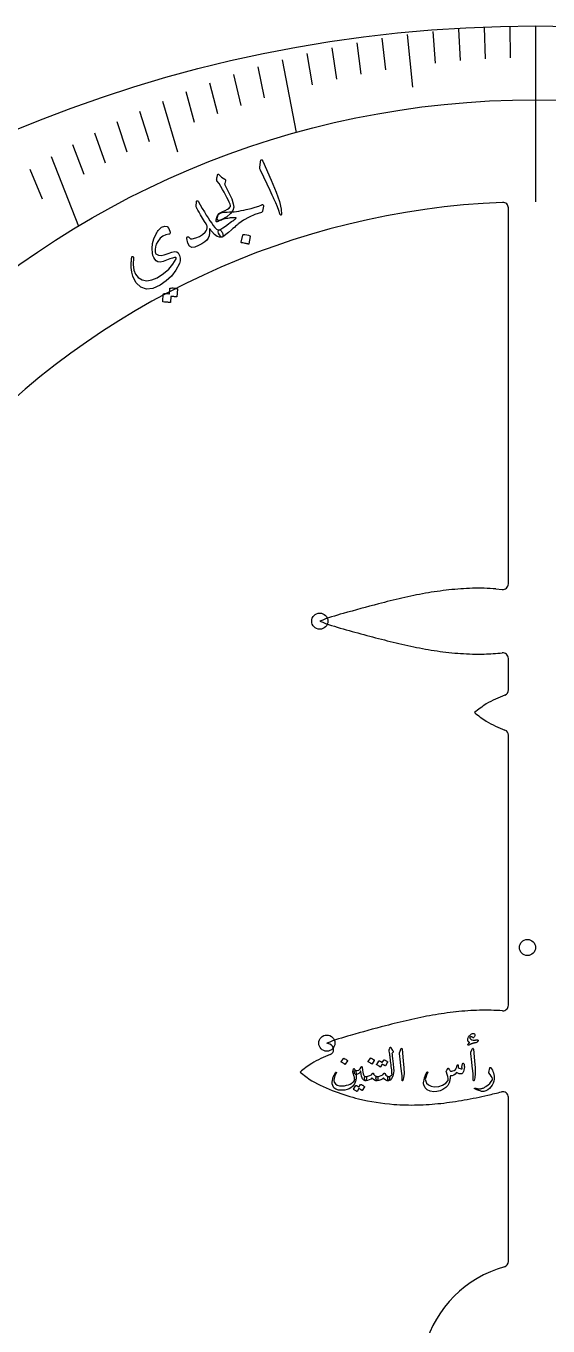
# Model space of a CAD drawing. Header units: millimetres. Extents: x -61 to 61, y -61 to 61.
# Drawn here: x -22.9 to 0.6, y 2.3 to 60.8 of the extents above; entities that cross this region are included whole.
import ezdxf

# ---------------------------------------------------------------- set-up
doc = ezdxf.new("R2010")
doc.units = ezdxf.units.MM
for name, color, linetype in [('CUT_INNER', 6, 'Continuous'), ('CUT_OUTER', 1, 'Continuous'), ('ENGRAVE', 7, 'Continuous'), ('ENGRAVE_FINE', 8, 'Continuous'), ('TEXT', 5, 'Continuous')]:
    doc.layers.add(name, color=color, linetype=linetype)

msp = doc.modelspace()

# ---------------------------------------------------------------- linework, layer by layer
at = {"layer": 'CUT_INNER'}
for points in [[(-1.215, 35.666), (-1.215, 52.572)], [(-1.774, 35.446), (-1.49, 35.417)], [(-1.215, 30.904), (-1.215, 32.323)], [(-1.215, 16.728), (-1.215, 28.865)], [(-9.243, 14.975), (-9.379, 15.024), (-9.384, 15.026)], [(-1.215, 5.212), (-1.215, 12.592)]]:
    msp.add_lwpolyline(points, dxfattribs=at)
for centre, radius, start, end in [((0, 17.36), 35.493, 92.38137, 182.43965), ((-1.465, 52.572), 0.25, 360, 92.28516), ((0, 0), 57.712, 133.946, 268.5387), ((-1.465, 35.666), 0.25, 264.23153, 360), ((-1.005, 13.212), 22.385, 100.13885, 102.90052), ((-2.135, 19.529), 15.967, 96.30547, 100.13894), ((-2.512, 22.924), 12.551, 91.4591, 96.297), ((-2.562, 24.767), 10.708, 85.78268, 91.44181), ((10.541, -32.69), 69.721, 104.62263, 105.9729), ((1.986, 0.13), 35.804, 102.89237, 104.63396), ((-6.307, 25.389), 9.25, 104.63418, 111.5207), ((-6.31, 42.591), 9.242, 248.47763, 255.36259), ((12.868, 109.055), 78.415, 254.07595, 254.8784), ((5.023, 79.861), 48.184, 254.82826, 256.12371), ((0.139, 60.061), 27.791, 256.10965, 258.3421), ((-1.703, 51.126), 18.668, 258.33812, 261.62951), ((-2.381, 46.525), 14.018, 261.63348, 265.97591), ((-2.561, 44.005), 11.491, 265.98886, 271.25791), ((-2.427, 40.441), 7.925, 270.8554, 276.79207), ((-1.465, 32.323), 0.25, 0, 95.76847), ((0.799, 25.002), 6.071, 110.92291, 119.70653), ((-1.465, 30.904), 0.25, 292.47879, 0), ((1.473, 24.749), 6.641, 123.67843, 129.34769), ((2.142, 35.925), 7.765, 231.06311, 235.91077), ((0.799, 34.767), 6.071, 240.29347, 249.07709), ((-1.465, 28.865), 0.25, 360, 67.52121), ((-1.819, 0.561), 15.967, 96.30547, 100.13894), ((-2.195, 3.956), 12.551, 91.4591, 96.297), ((-2.246, 5.92), 10.586, 85.83627, 91.4579), ((-1.465, 16.728), 0.25, 267.21661, 360), ((10.858, -51.658), 69.721, 104.62263, 105.9729), ((2.302, -18.838), 35.804, 102.89237, 104.63396), ((-0.689, -5.756), 22.385, 100.13885, 102.90052), ((-5.991, 6.42), 9.25, 104.63418, 111.5207), ((-9.328, 14.74), 0.25, 292.47879, 70.23331), ((-6.381, 8.589), 6.641, 123.67843, 129.34769), ((-7.084, 8.899), 6.007, 110.95674, 119.73648), ((-5.711, 19.765), 7.765, 231.06311, 235.91077), ((-6.395, 19.905), 7.526, 240.82983, 249.66354), ((-5.759, 21.522), 9.264, 249.44982, 256.29343), ((-5.662, 21.922), 9.675, 256.29474, 265.80765), ((-5.582, 22.952), 10.708, 265.78268, 271.44181), ((-5.632, 24.794), 12.551, 271.4591, 276.297), ((-6.009, 28.189), 15.967, 276.30547, 280.13894), ((-7.138, 34.507), 22.385, 280.13885, 282.90052), ((-6.711, 33.158), 20.975, 282.58511, 284.31112), ((-1.465, 12.592), 0.25, 360, 104.19928), ((-0.001, 0.001), 5.162, 105.67065, 164.32935), ((-1.465, 5.212), 0.25, 286.17188, 0)]:
    msp.add_arc(centre, radius, start, end, dxfattribs=at)
at = {"layer": 'CUT_OUTER'}
msp.add_circle((0, 0), 60.75, dxfattribs=at)
at = {"layer": 'ENGRAVE'}
for points in [[(0, 60.75), (0, 52.852)], [(-11.395, 59.227), (-10.766, 55.96)], [(-21.795, 54.879), (-20.556, 51.759)]]:
    msp.add_lwpolyline(points, dxfattribs=at)
for centre, radius in [((0, 17.36), 40.073), ((-9.702, 33.994), 0.364), ((-0.356, 19.325), 0.364), ((-9.385, 15.026), 0.364)]:
    msp.add_circle(centre, radius, dxfattribs=at)
at = {"layer": 'ENGRAVE_FINE'}
for points in [[(-6.904, 60.197), (-6.741, 58.783)], [(-5.763, 60.366), (-5.537, 58.005)], [(-4.616, 60.504), (-4.508, 59.086)], [(-3.466, 60.611), (-3.385, 59.192)], [(-2.312, 60.688), (-2.258, 59.268)], [(-1.157, 60.735), (-1.13, 59.313)], [(-9.166, 59.771), (-8.95, 58.363)], [(-8.038, 59.999), (-7.849, 58.588)], [(-10.285, 59.513), (-10.042, 58.109)], [(-13.584, 58.569), (-13.261, 57.178)], [(-12.495, 58.912), (-12.199, 57.516)], [(-14.661, 58.198), (-14.312, 56.813)], [(-16.775, 57.376), (-16.106, 55.087)], [(-15.725, 57.8), (-15.349, 56.421)], [(-17.811, 56.926), (-17.383, 55.559)], [(-18.831, 56.45), (-18.378, 55.091)], [(-19.836, 55.95), (-19.357, 54.598)], [(-20.824, 55.426), (-20.319, 54.082)], [(-22.747, 54.309), (-22.191, 52.982)]]:
    msp.add_lwpolyline(points, dxfattribs=at)
at = {"layer": 'TEXT'}
for points in [[(-12.373, 54.637), (-12.358, 54.717), (-12.337, 54.75), (-12.308, 54.737), (-12.272, 54.678), (-11.894, 53.817), (-11.666, 53.287), (-11.513, 52.854), (-11.434, 52.519), (-11.428, 52.281), (-11.434, 52.259), (-11.442, 52.246), (-11.45, 52.242), (-11.46, 52.246), (-11.47, 52.255), (-11.479, 52.267), (-11.488, 52.283), (-11.495, 52.303), (-11.547, 52.461), (-11.609, 52.625), (-11.681, 52.796), (-11.764, 52.975), (-11.785, 53.022), (-11.843, 53.148), (-11.938, 53.354), (-12.07, 53.639), (-12.371, 54.267), (-12.385, 54.301), (-12.394, 54.334), (-12.398, 54.365), (-12.397, 54.395)], [(-13.733, 52.735), (-13.78, 52.834), (-13.832, 52.938), (-13.887, 53.047), (-13.946, 53.16), (-14.009, 53.279), (-14.077, 53.403), (-14.149, 53.532), (-14.226, 53.666), (-14.328, 53.795), (-14.336, 53.814), (-14.341, 53.833), (-14.343, 53.852), (-14.341, 53.872), (-14.34, 53.882), (-14.337, 53.896), (-14.334, 53.913), (-14.329, 53.934), (-14.324, 53.958), (-14.318, 53.986), (-14.312, 54.019), (-14.305, 54.054), (-14.302, 54.066), (-14.297, 54.076), (-14.29, 54.083), (-14.28, 54.089), (-14.27, 54.09), (-14.261, 54.088), (-14.252, 54.081), (-14.242, 54.07), (-14.189, 54.01), (-14.127, 53.956), (-14.056, 53.908), (-13.975, 53.866), (-13.954, 53.854), (-13.942, 53.838), (-13.938, 53.819), (-13.944, 53.796), (-13.982, 53.663), (-13.983, 53.648), (-13.981, 53.63), (-13.975, 53.608), (-13.964, 53.584), (-13.789, 53.251), (-13.665, 52.976), (-13.593, 52.761), (-13.57, 52.605), (-13.608, 52.457), (-13.715, 52.314), (-13.892, 52.175), (-14.139, 52.039), (-14.237, 52.005), (-14.297, 52.015), (-14.318, 52.071), (-14.301, 52.171), (-14.296, 52.185), (-14.292, 52.199), (-14.288, 52.212), (-14.284, 52.225), (-14.28, 52.238), (-14.276, 52.251), (-14.272, 52.263), (-14.268, 52.275), (-14.258, 52.299), (-14.241, 52.32), (-14.219, 52.337), (-14.192, 52.352), (-14.065, 52.407), (-13.955, 52.461), (-13.862, 52.513), (-13.786, 52.563), (-13.746, 52.599), (-13.723, 52.639), (-13.719, 52.685), (-13.733, 52.735)], [(-14.226, 51.581), (-14.196, 51.58), (-14.168, 51.568), (-14.142, 51.548), (-14.118, 51.519), (-14.095, 51.48), (-14.077, 51.441), (-14.065, 51.401), (-14.058, 51.362), (-14.057, 51.326), (-14.063, 51.297), (-14.075, 51.277), (-14.094, 51.264), (-14.21, 51.25), (-14.327, 51.287), (-14.445, 51.377), (-14.565, 51.517), (-14.584, 51.543), (-14.6, 51.565), (-14.613, 51.583), (-14.624, 51.598), (-14.633, 51.61), (-14.639, 51.618), (-14.643, 51.623), (-14.644, 51.625), (-14.654, 51.633), (-14.66, 51.634), (-14.664, 51.627), (-14.664, 51.612), (-14.665, 51.452), (-14.685, 51.318), (-14.725, 51.21), (-14.784, 51.127), (-14.882, 51.04), (-15.007, 50.958), (-15.156, 50.88), (-15.332, 50.806), (-15.464, 50.789), (-15.568, 50.848), (-15.643, 50.982), (-15.689, 51.193), (-15.69, 51.22), (-15.686, 51.243), (-15.677, 51.26), (-15.663, 51.272), (-15.646, 51.278), (-15.629, 51.276), (-15.612, 51.267), (-15.594, 51.25), (-15.556, 51.213), (-15.518, 51.188), (-15.483, 51.177), (-15.448, 51.178), (-15.273, 51.227), (-15.116, 51.294), (-14.977, 51.379), (-14.856, 51.483), (-14.809, 51.542), (-14.778, 51.607), (-14.763, 51.679), (-14.763, 51.757), (-14.778, 51.788), (-14.818, 51.857), (-14.883, 51.965), (-14.974, 52.111), (-15.022, 52.19), (-15.065, 52.261), (-15.103, 52.325), (-15.136, 52.38), (-15.165, 52.428), (-15.189, 52.468), (-15.208, 52.498), (-15.222, 52.52), (-15.242, 52.555), (-15.255, 52.587), (-15.262, 52.617), (-15.263, 52.644), (-15.262, 52.679), (-15.26, 52.712), (-15.259, 52.742), (-15.257, 52.769), (-15.256, 52.795), (-15.256, 52.818), (-15.255, 52.838), (-15.256, 52.855), (-15.255, 52.87), (-15.25, 52.882), (-15.242, 52.89), (-15.23, 52.895), (-15.215, 52.896), (-15.202, 52.893), (-15.191, 52.886), (-15.182, 52.874), (-15.084, 52.704), (-14.988, 52.543), (-14.897, 52.392), (-14.808, 52.251), (-14.724, 52.119), (-14.644, 51.996), (-14.567, 51.883), (-14.495, 51.78), (-14.42, 51.686), (-14.351, 51.621), (-14.286, 51.587), (-14.226, 51.581)], [(-13.866, 52.387), (-13.767, 52.389), (-13.666, 52.394), (-13.562, 52.403), (-13.457, 52.416), (-13.348, 52.432), (-13.238, 52.451), (-13.126, 52.473), (-13.012, 52.497), (-12.794, 52.549), (-12.604, 52.602), (-12.441, 52.657), (-12.306, 52.715), (-12.291, 52.72), (-12.278, 52.72), (-12.266, 52.716), (-12.255, 52.708), (-12.247, 52.696), (-12.242, 52.683), (-12.24, 52.669), (-12.24, 52.652), (-12.281, 52.424), (-12.287, 52.405), (-12.297, 52.39), (-12.312, 52.38), (-12.332, 52.373), (-12.619, 52.277), (-12.884, 52.16), (-13.129, 52.023), (-13.351, 51.867), (-13.363, 51.858), (-13.384, 51.841), (-13.412, 51.817), (-13.449, 51.785), (-13.494, 51.746), (-13.547, 51.699), (-13.608, 51.645), (-13.677, 51.583), (-13.81, 51.464), (-13.925, 51.371), (-14.019, 51.304), (-14.094, 51.264), (-14.117, 51.263), (-14.145, 51.278), (-14.177, 51.309), (-14.214, 51.355), (-14.258, 51.436), (-14.274, 51.501), (-14.262, 51.55), (-14.223, 51.583), (-14.157, 51.618), (-14.066, 51.676), (-13.95, 51.757), (-13.808, 51.859), (-13.736, 51.911), (-13.673, 51.956), (-13.619, 51.995), (-13.574, 52.028), (-13.538, 52.054), (-13.512, 52.073), (-13.495, 52.086), (-13.487, 52.093), (-13.485, 52.096), (-13.482, 52.098), (-13.48, 52.1), (-13.479, 52.102), (-13.477, 52.103), (-13.476, 52.105), (-13.474, 52.106), (-13.472, 52.106), (-13.463, 52.116), (-13.461, 52.123), (-13.466, 52.127), (-13.477, 52.129), (-13.524, 52.133), (-13.574, 52.133), (-13.624, 52.132), (-13.677, 52.127), (-13.731, 52.121), (-13.787, 52.112), (-13.844, 52.101), (-13.904, 52.089), (-13.961, 52.075), (-14.018, 52.06), (-14.074, 52.044), (-14.128, 52.027), (-14.181, 52.008), (-14.231, 51.989), (-14.279, 51.968), (-14.324, 51.946), (-14.337, 51.943), (-14.347, 51.944), (-14.354, 51.95), (-14.359, 51.961), (-14.361, 51.982), (-14.362, 52.004), (-14.361, 52.026), (-14.358, 52.048), (-14.354, 52.07), (-14.35, 52.094), (-14.345, 52.118), (-14.339, 52.143), (-14.324, 52.191), (-14.305, 52.232), (-14.283, 52.264), (-14.257, 52.288), (-14.185, 52.329), (-14.095, 52.36), (-13.989, 52.379), (-13.866, 52.387)], [(-16.502, 51.387), (-16.633, 51.369), (-16.759, 51.309), (-16.88, 51.206), (-16.996, 51.062), (-17.058, 50.947), (-17.096, 50.828), (-17.112, 50.705), (-17.106, 50.577), (-17.1, 50.553), (-17.089, 50.532), (-17.074, 50.511), (-17.054, 50.492), (-16.963, 50.447), (-16.845, 50.438), (-16.7, 50.465), (-16.527, 50.527), (-16.358, 50.59), (-16.225, 50.615), (-16.13, 50.605), (-16.072, 50.559), (-16.008, 50.435), (-15.978, 50.312), (-15.982, 50.189), (-16.019, 50.066), (-16.18, 49.77), (-16.378, 49.51), (-16.611, 49.287), (-16.881, 49.098), (-17.208, 48.952), (-17.496, 48.921), (-17.748, 49.007), (-17.964, 49.211), (-18.045, 49.344), (-18.109, 49.502), (-18.155, 49.685), (-18.184, 49.894), (-18.187, 49.955), (-18.188, 50.014), (-18.188, 50.072), (-18.186, 50.129), (-18.182, 50.185), (-18.177, 50.24), (-18.169, 50.295), (-18.16, 50.348), (-18.153, 50.373), (-18.142, 50.387), (-18.128, 50.391), (-18.11, 50.385), (-18.096, 50.373), (-18.086, 50.359), (-18.081, 50.342), (-18.08, 50.323), (-18.096, 50.025), (-18.066, 49.78), (-17.992, 49.589), (-17.875, 49.449), (-17.688, 49.338), (-17.483, 49.299), (-17.26, 49.332), (-17.019, 49.436), (-16.735, 49.617), (-16.498, 49.818), (-16.308, 50.041), (-16.165, 50.288), (-16.159, 50.306), (-16.16, 50.321), (-16.169, 50.331), (-16.186, 50.338), (-16.242, 50.338), (-16.33, 50.318), (-16.449, 50.278), (-16.599, 50.217), (-16.756, 50.161), (-16.885, 50.138), (-16.988, 50.148), (-17.066, 50.193), (-17.126, 50.261), (-17.174, 50.34), (-17.21, 50.431), (-17.233, 50.532), (-17.249, 50.748), (-17.227, 50.965), (-17.166, 51.183), (-17.067, 51.402), (-17.039, 51.456), (-17.009, 51.506), (-16.979, 51.55), (-16.948, 51.59), (-16.916, 51.624), (-16.884, 51.654), (-16.852, 51.679), (-16.819, 51.7), (-16.68, 51.753), (-16.57, 51.735), (-16.49, 51.647), (-16.44, 51.489), (-16.437, 51.441), (-16.447, 51.408), (-16.468, 51.39), (-16.502, 51.387)], [(-13.172, 51.354), (-13.17, 51.36), (-13.165, 51.365), (-13.157, 51.369), (-13.147, 51.372), (-13.069, 51.37), (-12.992, 51.36), (-12.917, 51.342), (-12.844, 51.316), (-12.836, 51.311), (-12.831, 51.305), (-12.829, 51.297), (-12.829, 51.289), (-12.888, 50.956), (-12.892, 50.947), (-12.899, 50.942), (-12.909, 50.942), (-12.924, 50.946), (-12.936, 50.95), (-12.956, 50.954), (-12.982, 50.961), (-13.015, 50.968), (-13.056, 50.977), (-13.104, 50.987), (-13.161, 50.998), (-13.225, 51.009), (-13.234, 51.012), (-13.239, 51.016), (-13.242, 51.021), (-13.24, 51.028)], [(-16.45, 48.945), (-16.448, 48.952), (-16.444, 48.957), (-16.437, 48.962), (-16.428, 48.966), (-16.389, 48.97), (-16.351, 48.972), (-16.314, 48.972), (-16.277, 48.971), (-16.24, 48.967), (-16.202, 48.962), (-16.165, 48.954), (-16.127, 48.944), (-16.118, 48.94), (-16.112, 48.934), (-16.109, 48.925), (-16.108, 48.915), (-16.129, 48.578), (-16.131, 48.572), (-16.138, 48.569), (-16.148, 48.568), (-16.161, 48.57), (-16.172, 48.573), (-16.187, 48.575), (-16.209, 48.578), (-16.236, 48.581), (-16.269, 48.584), (-16.308, 48.587), (-16.353, 48.59), (-16.405, 48.594), (-16.42, 48.331), (-16.422, 48.322), (-16.429, 48.316), (-16.439, 48.315), (-16.454, 48.317), (-16.466, 48.319), (-16.485, 48.322), (-16.512, 48.325), (-16.545, 48.329), (-16.586, 48.333), (-16.634, 48.338), (-16.691, 48.342), (-16.755, 48.347), (-16.762, 48.349), (-16.767, 48.353), (-16.769, 48.358), (-16.768, 48.365), (-16.745, 48.695), (-16.743, 48.701), (-16.739, 48.707), (-16.732, 48.711), (-16.723, 48.715), (-16.691, 48.72), (-16.659, 48.724), (-16.628, 48.725), (-16.596, 48.724), (-16.564, 48.722), (-16.533, 48.718), (-16.502, 48.712), (-16.472, 48.705)], [(-2.656, 15.05), (-2.684, 15.045), (-2.709, 15.04), (-2.733, 15.035), (-2.755, 15.031), (-2.774, 15.027), (-2.792, 15.023), (-2.807, 15.018), (-2.819, 15.014), (-2.832, 15.009), (-2.848, 15.003), (-2.866, 14.996), (-2.887, 14.988), (-2.911, 14.978), (-2.937, 14.967), (-2.966, 14.954), (-2.997, 14.94), (-3.01, 14.936), (-3.021, 14.936), (-3.03, 14.94), (-3.038, 14.948), (-3.042, 14.969), (-3.03, 14.993), (-3.001, 15.021), (-2.955, 15.052), (-2.99, 15.072), (-3.016, 15.093), (-3.034, 15.116), (-3.044, 15.141), (-3.046, 15.188), (-3.034, 15.238), (-3.01, 15.292), (-2.972, 15.351), (-2.927, 15.403), (-2.88, 15.439), (-2.833, 15.459), (-2.783, 15.463), (-2.756, 15.456), (-2.737, 15.442), (-2.727, 15.42), (-2.726, 15.391), (-2.731, 15.36), (-2.739, 15.331), (-2.75, 15.304), (-2.764, 15.281), (-2.779, 15.264), (-2.792, 15.257), (-2.804, 15.259), (-2.815, 15.27), (-2.828, 15.287), (-2.843, 15.299), (-2.86, 15.307), (-2.879, 15.31), (-2.899, 15.31), (-2.916, 15.306), (-2.932, 15.298), (-2.944, 15.285), (-2.954, 15.27), (-2.957, 15.255), (-2.953, 15.242), (-2.942, 15.23), (-2.903, 15.201), (-2.855, 15.18), (-2.799, 15.166), (-2.735, 15.16), (-2.729, 15.16), (-2.723, 15.161), (-2.716, 15.162), (-2.708, 15.163), (-2.7, 15.165), (-2.691, 15.167), (-2.681, 15.169), (-2.671, 15.171), (-2.66, 15.173), (-2.65, 15.175), (-2.641, 15.177), (-2.633, 15.178), (-2.626, 15.18), (-2.62, 15.181), (-2.614, 15.181), (-2.61, 15.181), (-2.601, 15.18), (-2.594, 15.178), (-2.588, 15.173), (-2.584, 15.166), (-2.582, 15.16), (-2.581, 15.154), (-2.581, 15.149), (-2.582, 15.143), (-2.603, 15.105), (-2.622, 15.076), (-2.64, 15.058), (-2.656, 15.05)], [(-6.578, 14.728), (-6.564, 14.763), (-6.553, 14.79), (-6.545, 14.81), (-6.54, 14.823), (-6.537, 14.832), (-6.532, 14.838), (-6.526, 14.841), (-6.519, 14.842), (-6.511, 14.841), (-6.505, 14.837), (-6.5, 14.831), (-6.496, 14.821), (-6.478, 14.776), (-6.457, 14.735), (-6.433, 14.699), (-6.405, 14.667), (-6.397, 14.656), (-6.395, 14.645), (-6.398, 14.632), (-6.407, 14.618), (-6.454, 14.552), (-6.45, 14.523), (-6.447, 14.494), (-6.444, 14.466), (-6.441, 14.438), (-6.438, 14.411), (-6.434, 14.384), (-6.431, 14.358), (-6.428, 14.332), (-6.399, 14.094), (-6.381, 13.909), (-6.375, 13.774), (-6.379, 13.693), (-6.419, 13.544), (-6.471, 13.434), (-6.536, 13.363), (-6.612, 13.33), (-6.614, 13.33), (-6.617, 13.33), (-6.619, 13.33), (-6.621, 13.33), (-6.633, 13.342), (-6.641, 13.37), (-6.645, 13.412), (-6.644, 13.47), (-6.642, 13.492), (-6.636, 13.507), (-6.626, 13.517), (-6.612, 13.521), (-6.559, 13.532), (-6.514, 13.551), (-6.478, 13.579), (-6.451, 13.616), (-6.453, 13.661), (-6.456, 13.711), (-6.461, 13.768), (-6.467, 13.83), (-6.475, 13.899), (-6.483, 13.973), (-6.493, 14.052), (-6.504, 14.137), (-6.514, 14.221), (-6.524, 14.296), (-6.532, 14.363), (-6.54, 14.421), (-6.547, 14.471), (-6.553, 14.512), (-6.557, 14.545), (-6.559, 14.569), (-6.581, 14.69), (-6.581, 14.702), (-6.581, 14.712), (-6.58, 14.721), (-6.578, 14.728)], [(-6.053, 14.749), (-6.033, 14.788), (-6.017, 14.802), (-6.004, 14.791), (-5.996, 14.754), (-5.947, 14.235), (-5.918, 13.916), (-5.912, 13.662), (-5.928, 13.471), (-5.966, 13.345), (-5.973, 13.335), (-5.98, 13.329), (-5.985, 13.329), (-5.99, 13.332), (-5.993, 13.339), (-5.996, 13.347), (-5.998, 13.357), (-5.998, 13.368), (-5.998, 13.46), (-6.002, 13.557), (-6.011, 13.66), (-6.024, 13.769), (-6.026, 13.797), (-6.035, 13.874), (-6.049, 13.998), (-6.068, 14.171), (-6.115, 14.554), (-6.116, 14.575), (-6.115, 14.594), (-6.112, 14.611), (-6.106, 14.626)], [(-2.849, 14.749), (-2.829, 14.788), (-2.812, 14.802), (-2.8, 14.791), (-2.792, 14.754), (-2.743, 14.235), (-2.714, 13.916), (-2.708, 13.662), (-2.724, 13.471), (-2.762, 13.345), (-2.769, 13.335), (-2.775, 13.329), (-2.781, 13.329), (-2.785, 13.332), (-2.789, 13.339), (-2.792, 13.347), (-2.793, 13.357), (-2.794, 13.368), (-2.794, 13.46), (-2.798, 13.557), (-2.807, 13.66), (-2.819, 13.769), (-2.822, 13.797), (-2.83, 13.874), (-2.844, 13.998), (-2.864, 14.171), (-2.91, 14.554), (-2.912, 14.575), (-2.91, 14.594), (-2.907, 14.611), (-2.902, 14.626)], [(-8.631, 14.338), (-8.628, 14.341), (-8.624, 14.343), (-8.62, 14.343), (-8.614, 14.343), (-8.572, 14.326), (-8.534, 14.306), (-8.497, 14.281), (-8.463, 14.254), (-8.46, 14.249), (-8.459, 14.245), (-8.459, 14.241), (-8.461, 14.237), (-8.561, 14.076), (-8.564, 14.072), (-8.569, 14.071), (-8.575, 14.073), (-8.582, 14.078), (-8.588, 14.082), (-8.597, 14.088), (-8.61, 14.097), (-8.626, 14.108), (-8.646, 14.12), (-8.67, 14.135), (-8.698, 14.152), (-8.73, 14.171), (-8.734, 14.174), (-8.736, 14.178), (-8.736, 14.181), (-8.734, 14.184)], [(-7.421, 14.353), (-7.419, 14.356), (-7.415, 14.357), (-7.41, 14.358), (-7.404, 14.357), (-7.363, 14.341), (-7.324, 14.32), (-7.288, 14.296), (-7.254, 14.268), (-7.251, 14.264), (-7.249, 14.26), (-7.25, 14.256), (-7.252, 14.252), (-7.351, 14.091), (-7.355, 14.087), (-7.36, 14.086), (-7.366, 14.088), (-7.373, 14.093), (-7.379, 14.097), (-7.388, 14.103), (-7.401, 14.112), (-7.417, 14.122), (-7.437, 14.135), (-7.461, 14.15), (-7.489, 14.167), (-7.521, 14.186), (-7.525, 14.189), (-7.527, 14.192), (-7.527, 14.195), (-7.525, 14.199)], [(-6.818, 14.266), (-6.815, 14.269), (-6.811, 14.271), (-6.807, 14.271), (-6.801, 14.271), (-6.78, 14.263), (-6.76, 14.254), (-6.74, 14.245), (-6.721, 14.235), (-6.703, 14.223), (-6.685, 14.211), (-6.668, 14.198), (-6.65, 14.184), (-6.647, 14.179), (-6.646, 14.175), (-6.646, 14.17), (-6.648, 14.165), (-6.75, 14.004), (-6.753, 14.002), (-6.757, 14.002), (-6.762, 14.004), (-6.769, 14.008), (-6.774, 14.012), (-6.781, 14.017), (-6.792, 14.024), (-6.805, 14.032), (-6.822, 14.042), (-6.841, 14.054), (-6.864, 14.067), (-6.89, 14.082), (-6.97, 13.957), (-6.974, 13.953), (-6.979, 13.952), (-6.984, 13.954), (-6.991, 13.959), (-6.997, 13.964), (-7.007, 13.97), (-7.02, 13.978), (-7.036, 13.989), (-7.056, 14.002), (-7.08, 14.017), (-7.108, 14.033), (-7.14, 14.053), (-7.143, 14.056), (-7.144, 14.059), (-7.144, 14.062), (-7.142, 14.065), (-7.038, 14.22), (-7.035, 14.223), (-7.032, 14.224), (-7.027, 14.225), (-7.021, 14.224), (-7.003, 14.218), (-6.986, 14.212), (-6.969, 14.204), (-6.953, 14.195), (-6.938, 14.186), (-6.923, 14.176), (-6.908, 14.165), (-6.894, 14.154)], [(-3.273, 14.099), (-3.269, 14.108), (-3.264, 14.115), (-3.258, 14.119), (-3.251, 14.12), (-3.243, 14.119), (-3.235, 14.116), (-3.229, 14.111), (-3.224, 14.103), (-3.212, 14.077), (-3.203, 14.044), (-3.198, 14.005), (-3.196, 13.959), (-3.201, 13.885), (-3.215, 13.814), (-3.238, 13.747), (-3.27, 13.684), (-3.282, 13.669), (-3.294, 13.657), (-3.307, 13.649), (-3.321, 13.644), (-3.373, 13.64), (-3.429, 13.65), (-3.488, 13.671), (-3.552, 13.705), (-3.606, 13.632), (-3.669, 13.583), (-3.742, 13.559), (-3.825, 13.559), (-3.828, 13.514), (-3.832, 13.471), (-3.837, 13.43), (-3.843, 13.391), (-3.851, 13.353), (-3.859, 13.316), (-3.869, 13.28), (-3.88, 13.246), (-3.906, 13.183), (-3.941, 13.126), (-3.984, 13.073), (-4.037, 13.025), (-4.16, 12.943), (-4.291, 12.886), (-4.428, 12.852), (-4.573, 12.843), (-4.736, 12.865), (-4.865, 12.923), (-4.959, 13.017), (-5.02, 13.146), (-5.028, 13.193), (-5.029, 13.248), (-5.024, 13.311), (-5.011, 13.383), (-4.991, 13.462), (-4.963, 13.544), (-4.927, 13.63), (-4.882, 13.718), (-4.878, 13.723), (-4.874, 13.727), (-4.869, 13.73), (-4.863, 13.731), (-4.857, 13.73), (-4.852, 13.729), (-4.848, 13.726), (-4.844, 13.722), (-4.842, 13.717), (-4.841, 13.711), (-4.842, 13.705), (-4.844, 13.699), (-4.901, 13.581), (-4.937, 13.484), (-4.954, 13.409), (-4.95, 13.354), (-4.896, 13.232), (-4.812, 13.145), (-4.697, 13.09), (-4.552, 13.068), (-4.348, 13.081), (-4.176, 13.132), (-4.035, 13.223), (-3.925, 13.351), (-3.925, 13.437), (-3.939, 13.526), (-3.966, 13.621), (-4.007, 13.72), (-4.013, 13.73), (-4.015, 13.739), (-4.016, 13.747), (-4.014, 13.754), (-4.002, 13.777), (-3.991, 13.8), (-3.981, 13.82), (-3.971, 13.84), (-3.962, 13.857), (-3.953, 13.873), (-3.945, 13.886), (-3.938, 13.898), (-3.933, 13.903), (-3.929, 13.905), (-3.924, 13.904), (-3.918, 13.9), (-3.916, 13.897), (-3.912, 13.893), (-3.907, 13.886), (-3.901, 13.879), (-3.895, 13.87), (-3.888, 13.859), (-3.88, 13.846), (-3.872, 13.832), (-3.855, 13.805), (-3.841, 13.786), (-3.83, 13.774), (-3.821, 13.769), (-3.766, 13.764), (-3.711, 13.774), (-3.656, 13.797), (-3.601, 13.834), (-3.581, 13.859), (-3.561, 13.9), (-3.542, 13.957), (-3.522, 14.029), (-3.521, 14.036), (-3.517, 14.042), (-3.512, 14.047), (-3.506, 14.05), (-3.499, 14.053), (-3.493, 14.054), (-3.488, 14.053), (-3.482, 14.05), (-3.474, 14.037), (-3.471, 14.012), (-3.473, 13.976), (-3.48, 13.928), (-3.437, 13.901), (-3.392, 13.884), (-3.343, 13.876), (-3.292, 13.877), (-3.292, 13.892), (-3.294, 13.905), (-3.298, 13.915), (-3.302, 13.921), (-3.308, 13.928), (-3.311, 13.934), (-3.312, 13.94), (-3.311, 13.947)], [(-8.12, 13.828), (-8.108, 13.807), (-8.097, 13.783), (-8.087, 13.756), (-8.079, 13.727), (-8.072, 13.696), (-8.066, 13.662), (-8.063, 13.624), (-8.061, 13.585), (-8.06, 13.543), (-8.06, 13.503), (-8.063, 13.464), (-8.067, 13.425), (-8.073, 13.386), (-8.082, 13.348), (-8.091, 13.31), (-8.103, 13.273), (-8.135, 13.203), (-8.179, 13.137), (-8.236, 13.075), (-8.304, 13.019), (-8.385, 12.971), (-8.476, 12.936), (-8.579, 12.914), (-8.692, 12.905), (-8.854, 12.914), (-8.979, 12.954), (-9.069, 13.023), (-9.122, 13.123), (-9.138, 13.194), (-9.143, 13.267), (-9.137, 13.342), (-9.12, 13.417), (-9.108, 13.456), (-9.094, 13.494), (-9.08, 13.53), (-9.065, 13.566), (-9.048, 13.602), (-9.031, 13.636), (-9.012, 13.67), (-8.993, 13.703), (-8.988, 13.709), (-8.983, 13.713), (-8.978, 13.715), (-8.974, 13.716), (-8.968, 13.715), (-8.963, 13.713), (-8.959, 13.71), (-8.957, 13.705), (-8.955, 13.7), (-8.955, 13.694), (-8.956, 13.687), (-8.959, 13.68), (-9.022, 13.549), (-9.057, 13.438), (-9.066, 13.345), (-9.048, 13.271), (-8.992, 13.191), (-8.913, 13.136), (-8.809, 13.106), (-8.681, 13.102), (-8.584, 13.112), (-8.493, 13.13), (-8.409, 13.155), (-8.332, 13.188), (-8.267, 13.226), (-8.213, 13.265), (-8.171, 13.306), (-8.141, 13.349), (-8.14, 13.352), (-8.139, 13.354), (-8.138, 13.357), (-8.137, 13.361), (-8.136, 13.365), (-8.135, 13.37), (-8.134, 13.375), (-8.133, 13.381), (-8.131, 13.389), (-8.131, 13.399), (-8.133, 13.413), (-8.135, 13.429), (-8.139, 13.448), (-8.142, 13.469), (-8.147, 13.494), (-8.152, 13.521), (-8.164, 13.575), (-8.178, 13.624), (-8.196, 13.668), (-8.216, 13.705), (-8.217, 13.711), (-8.218, 13.717), (-8.217, 13.725), (-8.216, 13.733), (-8.18, 13.866), (-8.177, 13.873), (-8.175, 13.877), (-8.172, 13.88), (-8.169, 13.881), (-8.167, 13.882), (-8.165, 13.882), (-8.162, 13.881), (-8.16, 13.879), (-8.152, 13.871), (-8.142, 13.86), (-8.131, 13.845), (-8.12, 13.828)], [(-7.646, 13.33), (-7.688, 13.341), (-7.725, 13.358), (-7.755, 13.384), (-7.779, 13.417), (-7.798, 13.464), (-7.818, 13.536), (-7.839, 13.634), (-7.86, 13.758), (-7.861, 13.763), (-7.863, 13.765), (-7.865, 13.764), (-7.868, 13.76), (-7.905, 13.704), (-7.949, 13.661), (-8, 13.632), (-8.057, 13.616), (-8.089, 13.618), (-8.115, 13.633), (-8.134, 13.659), (-8.146, 13.699), (-8.148, 13.743), (-8.139, 13.774), (-8.12, 13.789), (-8.091, 13.79), (-8.014, 13.788), (-7.948, 13.814), (-7.891, 13.866), (-7.845, 13.944), (-7.838, 13.957), (-7.831, 13.966), (-7.822, 13.97), (-7.813, 13.97), (-7.804, 13.966), (-7.797, 13.96), (-7.792, 13.95), (-7.79, 13.938), (-7.777, 13.813), (-7.763, 13.715), (-7.748, 13.642), (-7.733, 13.595), (-7.715, 13.566), (-7.695, 13.544), (-7.672, 13.529), (-7.646, 13.521), (-7.622, 13.511), (-7.606, 13.491), (-7.599, 13.461), (-7.601, 13.419), (-7.609, 13.379), (-7.619, 13.351), (-7.631, 13.334), (-7.646, 13.33)], [(-7.129, 13.521), (-7.112, 13.515), (-7.1, 13.51), (-7.092, 13.504), (-7.089, 13.498), (-7.087, 13.488), (-7.087, 13.476), (-7.087, 13.463), (-7.089, 13.447), (-7.097, 13.396), (-7.106, 13.36), (-7.117, 13.338), (-7.129, 13.33), (-7.186, 13.338), (-7.243, 13.363), (-7.301, 13.403), (-7.358, 13.46), (-7.412, 13.408), (-7.479, 13.369), (-7.556, 13.343), (-7.646, 13.33), (-7.655, 13.332), (-7.663, 13.338), (-7.669, 13.348), (-7.673, 13.362), (-7.69, 13.451), (-7.692, 13.461), (-7.691, 13.472), (-7.688, 13.483), (-7.682, 13.495), (-7.675, 13.505), (-7.667, 13.512), (-7.657, 13.518), (-7.646, 13.521), (-7.539, 13.537), (-7.451, 13.565), (-7.382, 13.607), (-7.332, 13.661), (-7.327, 13.668), (-7.32, 13.673), (-7.312, 13.677), (-7.303, 13.678), (-7.294, 13.677), (-7.288, 13.673), (-7.285, 13.667), (-7.284, 13.659), (-7.283, 13.651), (-7.283, 13.644), (-7.281, 13.638), (-7.279, 13.633), (-7.244, 13.59), (-7.207, 13.557), (-7.169, 13.534), (-7.129, 13.521)], [(-6.612, 13.521), (-6.596, 13.515), (-6.583, 13.51), (-6.575, 13.504), (-6.572, 13.498), (-6.571, 13.488), (-6.57, 13.476), (-6.571, 13.463), (-6.572, 13.447), (-6.58, 13.396), (-6.59, 13.36), (-6.6, 13.338), (-6.612, 13.33), (-6.67, 13.338), (-6.727, 13.363), (-6.784, 13.403), (-6.841, 13.46), (-6.896, 13.408), (-6.962, 13.369), (-7.04, 13.343), (-7.129, 13.33), (-7.139, 13.332), (-7.146, 13.338), (-7.152, 13.348), (-7.157, 13.362), (-7.173, 13.451), (-7.175, 13.461), (-7.175, 13.472), (-7.171, 13.483), (-7.165, 13.495), (-7.158, 13.505), (-7.15, 13.512), (-7.14, 13.518), (-7.129, 13.521), (-7.022, 13.537), (-6.934, 13.565), (-6.865, 13.607), (-6.816, 13.661), (-6.81, 13.668), (-6.803, 13.673), (-6.795, 13.677), (-6.786, 13.678), (-6.778, 13.677), (-6.772, 13.673), (-6.768, 13.667), (-6.767, 13.659), (-6.767, 13.651), (-6.766, 13.644), (-6.764, 13.638), (-6.763, 13.633), (-6.727, 13.59), (-6.69, 13.557), (-6.652, 13.534), (-6.612, 13.521)], [(-2.046, 13.921), (-2.045, 13.925), (-2.044, 13.928), (-2.042, 13.93), (-2.04, 13.932), (-2.034, 13.932), (-2.027, 13.93), (-2.018, 13.924), (-2.008, 13.915), (-1.97, 13.869), (-1.936, 13.816), (-1.908, 13.756), (-1.885, 13.688), (-1.868, 13.616), (-1.857, 13.544), (-1.853, 13.474), (-1.856, 13.405), (-1.875, 13.313), (-1.905, 13.226), (-1.949, 13.142), (-2.004, 13.061), (-2.07, 12.989), (-2.146, 12.93), (-2.231, 12.884), (-2.326, 12.852), (-2.351, 12.846), (-2.377, 12.845), (-2.402, 12.847), (-2.428, 12.854), (-2.486, 12.874), (-2.539, 12.893), (-2.586, 12.911), (-2.628, 12.927), (-2.663, 12.941), (-2.693, 12.955), (-2.717, 12.966), (-2.735, 12.977), (-2.738, 12.98), (-2.741, 12.983), (-2.743, 12.986), (-2.743, 12.989), (-2.743, 12.993), (-2.741, 12.997), (-2.74, 13.001), (-2.737, 13.004), (-2.733, 13.007), (-2.729, 13.008), (-2.724, 13.008), (-2.718, 13.006), (-2.681, 12.997), (-2.647, 12.989), (-2.614, 12.982), (-2.582, 12.978), (-2.552, 12.975), (-2.523, 12.974), (-2.495, 12.974), (-2.468, 12.977), (-2.441, 12.981), (-2.413, 12.988), (-2.384, 12.996), (-2.354, 13.007), (-2.324, 13.021), (-2.292, 13.037), (-2.26, 13.055), (-2.226, 13.076), (-2.132, 13.144), (-2.052, 13.217), (-1.985, 13.296), (-1.932, 13.381), (-1.929, 13.388), (-1.927, 13.396), (-1.926, 13.405), (-1.928, 13.415), (-1.95, 13.475), (-1.985, 13.54), (-2.033, 13.613), (-2.093, 13.693), (-2.096, 13.697), (-2.097, 13.702), (-2.098, 13.706), (-2.097, 13.709)], [(-7.866, 13.163), (-7.863, 13.166), (-7.86, 13.167), (-7.855, 13.168), (-7.849, 13.167), (-7.828, 13.159), (-7.808, 13.151), (-7.789, 13.142), (-7.77, 13.131), (-7.751, 13.12), (-7.733, 13.108), (-7.716, 13.095), (-7.699, 13.08), (-7.695, 13.076), (-7.694, 13.071), (-7.694, 13.066), (-7.697, 13.061), (-7.798, 12.9), (-7.801, 12.898), (-7.805, 12.898), (-7.811, 12.9), (-7.817, 12.905), (-7.822, 12.909), (-7.83, 12.914), (-7.84, 12.921), (-7.853, 12.929), (-7.87, 12.939), (-7.889, 12.95), (-7.912, 12.964), (-7.938, 12.979), (-8.018, 12.854), (-8.022, 12.85), (-8.027, 12.849), (-8.033, 12.851), (-8.04, 12.856), (-8.046, 12.86), (-8.055, 12.867), (-8.068, 12.875), (-8.084, 12.886), (-8.104, 12.898), (-8.128, 12.913), (-8.156, 12.93), (-8.188, 12.949), (-8.191, 12.952), (-8.193, 12.956), (-8.192, 12.959), (-8.19, 12.962), (-8.086, 13.116), (-8.084, 13.119), (-8.08, 13.121), (-8.075, 13.121), (-8.069, 13.121), (-8.052, 13.115), (-8.034, 13.108), (-8.018, 13.101), (-8.002, 13.092), (-7.986, 13.083), (-7.971, 13.073), (-7.956, 13.062), (-7.942, 13.051)]]:
    msp.add_lwpolyline(points, close=True, dxfattribs=at)

doc.saveas('drawing.dxf')
